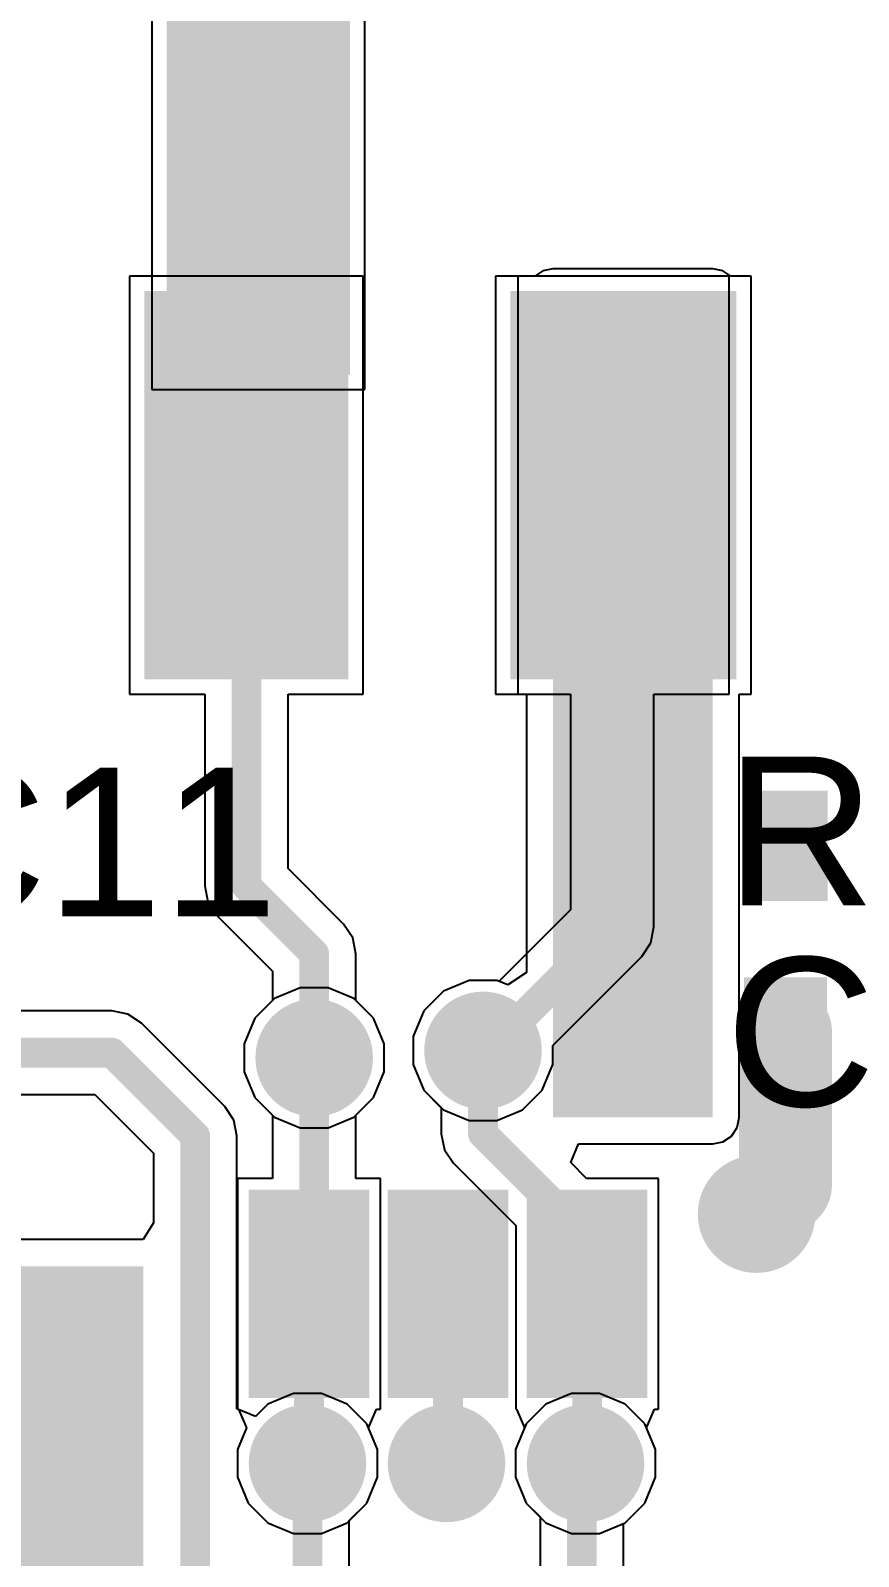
# Model space of a CAD drawing. Header units: millimetres. Extents: x -0.13 to 3.86, y -0.01 to 4.3.
# Drawn here: x 1.5977 to 1.8204, y 3.489 to 3.8992 of the extents above; entities that cross this region are included whole.
import ezdxf

# ---------------------------------------------------------------- set-up
doc = ezdxf.new("R2010")
doc.units = ezdxf.units.MM
doc.header["$MEASUREMENT"] = 0
for name, color, linetype in [('BottomLayer', 5, 'Continuous'), ('BottomPaste', 16, 'Continuous'), ('BottomSolder', 6, 'Continuous'), ('TopLayer', 1, 'Continuous'), ('TopOverlay', 2, 'Continuous'), ('TopPaste', 8, 'Continuous'), ('TopSolder', 216, 'Continuous'), ('ViaHoleLayer', 16, 'Continuous')]:
    doc.layers.add(name, color=color, linetype=linetype)
doc.styles.add('Arial', font='arial.ttf', dxfattribs={"height": 0.2})

# ---------------------------------------------------------------- blocks, each defined once
blk = doc.blocks.new('R___0402_B_136')
at = {"layer": 'BottomLayer'}
for points in [[(-0.0095, 0.0125), (-0.0095, -0.0125), (-0.0275, -0.0125), (-0.0275, 0.0125)], [(0.0275, 0.0125), (0.0275, -0.0125), (0.0095, -0.0125), (0.0095, 0.0125)]]:
    blk.add_hatch(color=5, dxfattribs=at).paths.add_polyline_path(points)
at = {"layer": 'BottomPaste'}
for points in [[(-0.0095, 0.0125), (-0.0095, -0.0125), (-0.0275, -0.0125), (-0.0275, 0.0125)], [(0.0275, 0.0125), (0.0275, -0.0125), (0.0095, -0.0125), (0.0095, 0.0125)]]:
    blk.add_hatch(color=16, dxfattribs=at).paths.add_polyline_path(points)
at = {"layer": 'BottomSolder'}
for points in [[(-0.00733, 0.01467), (-0.00733, -0.01467), (-0.02967, -0.01467), (-0.02967, 0.01467)], [(0.02967, 0.01467), (0.02967, -0.01467), (0.00733, -0.01467), (0.00733, 0.01467)]]:
    blk.add_hatch(color=6, dxfattribs=at).paths.add_polyline_path(points)
blk = doc.blocks.new('1054301305_B_190')
at = {"layer": 'BottomLayer'}
for points in [[(-0.30787, 0.25847), (-0.26457, 0.25847), (-0.26457, -0.06437), (-0.30787, -0.06437)], [(-0.20945, -0.04784), (-0.16063, -0.04784), (-0.16063, -0.14626), (-0.20945, -0.14626)]]:
    blk.add_hatch(color=5, dxfattribs=at).paths.add_polyline_path(points)
at = {"layer": 'BottomPaste'}
for points in [[(-0.30787, 0.25847), (-0.26457, 0.25847), (-0.26457, -0.06437), (-0.30787, -0.06437)], [(-0.20945, -0.04784), (-0.16063, -0.04784), (-0.16063, -0.14626), (-0.20945, -0.14626)]]:
    blk.add_hatch(color=16, dxfattribs=at).paths.add_polyline_path(points)
at = {"layer": 'BottomSolder'}
for points in [[(-0.31087, 0.26147), (-0.26157, 0.26147), (-0.26157, -0.06737), (-0.31087, -0.06737)], [(-0.21245, -0.04484), (-0.15763, -0.04484), (-0.15763, -0.14926), (-0.21245, -0.14926)]]:
    blk.add_hatch(color=6, dxfattribs=at).paths.add_polyline_path(points)
blk = doc.blocks.new('1054301305_193')
at = {"layer": 'TopLayer'}
for points in [[(-0.0126, 0.14626), (0.03622, 0.14626), (0.03622, 0.04784), (-0.0126, 0.04784)], [(0.08583, 0.14626), (0.13465, 0.14626), (0.13465, 0.04784), (0.08583, 0.04784)]]:
    blk.add_hatch(color=1, dxfattribs=at).paths.add_polyline_path(points)
at = {"layer": 'TopPaste'}
for points in [[(-0.0126, 0.14626), (0.03622, 0.14626), (0.03622, 0.04784), (-0.0126, 0.04784)], [(0.08583, 0.14626), (0.13465, 0.14626), (0.13465, 0.04784), (0.08583, 0.04784)]]:
    blk.add_hatch(color=8, dxfattribs=at).paths.add_polyline_path(points)
at = {"layer": 'TopSolder'}
for points in [[(-0.0156, 0.14926), (0.03922, 0.14926), (0.03922, 0.04484), (-0.0156, 0.04484)], [(0.08283, 0.14926), (0.13765, 0.14926), (0.13765, 0.04484), (0.08283, 0.04484)]]:
    blk.add_hatch(color=216, dxfattribs=at).paths.add_polyline_path(points)
blk = doc.blocks.new('SOT_23_6_B_214')
at = {"layer": 'BottomLayer'}
for points in [[(-0.07559, 0.04961), (-0.02756, 0.04961), (-0.02756, 0.0252), (-0.07559, 0.0252)], [(0.02756, 0.04961), (0.07559, 0.04961), (0.07559, 0.0252), (0.02756, 0.0252)], [(-0.07559, 0.01221), (-0.02756, 0.01221), (-0.02756, -0.0122), (-0.07559, -0.0122)], [(0.02756, 0.01221), (0.07559, 0.01221), (0.07559, -0.0122), (0.02756, -0.0122)], [(-0.07559, -0.0252), (-0.02756, -0.0252), (-0.02756, -0.04961), (-0.07559, -0.04961)], [(0.02756, -0.0252), (0.07559, -0.0252), (0.07559, -0.04961), (0.02756, -0.04961)]]:
    blk.add_hatch(color=5, dxfattribs=at).paths.add_polyline_path(points)
at = {"layer": 'BottomPaste'}
for points in [[(-0.07559, 0.04961), (-0.02756, 0.04961), (-0.02756, 0.0252), (-0.07559, 0.0252)], [(0.02756, 0.04961), (0.07559, 0.04961), (0.07559, 0.0252), (0.02756, 0.0252)], [(-0.07559, 0.01221), (-0.02756, 0.01221), (-0.02756, -0.0122), (-0.07559, -0.0122)], [(0.02756, 0.01221), (0.07559, 0.01221), (0.07559, -0.0122), (0.02756, -0.0122)], [(-0.07559, -0.0252), (-0.02756, -0.0252), (-0.02756, -0.04961), (-0.07559, -0.04961)], [(0.02756, -0.0252), (0.07559, -0.0252), (0.07559, -0.04961), (0.02756, -0.04961)]]:
    blk.add_hatch(color=16, dxfattribs=at).paths.add_polyline_path(points)
at = {"layer": 'BottomSolder'}
for points in [[(-0.07959, 0.05361), (-0.02356, 0.05361), (-0.02356, 0.0212), (-0.07959, 0.0212)], [(0.02356, 0.05361), (0.07959, 0.05361), (0.07959, 0.0212), (0.02356, 0.0212)], [(-0.07959, 0.01621), (-0.02356, 0.01621), (-0.02356, -0.0162), (-0.07959, -0.0162)], [(0.02356, 0.01621), (0.07959, 0.01621), (0.07959, -0.0162), (0.02356, -0.0162)], [(-0.07959, -0.0212), (-0.02356, -0.0212), (-0.02356, -0.05361), (-0.07959, -0.05361)], [(0.02356, -0.0212), (0.07959, -0.0212), (0.07959, -0.05361), (0.02356, -0.05361)]]:
    blk.add_hatch(color=6, dxfattribs=at).paths.add_polyline_path(points)
blk = doc.blocks.new('C___0402_B_222')
at = {"layer": 'BottomLayer'}
for points in [[(-0.0095, 0.0125), (-0.0095, -0.0125), (-0.0275, -0.0125), (-0.0275, 0.0125)], [(0.0275, 0.0125), (0.0275, -0.0125), (0.0095, -0.0125), (0.0095, 0.0125)]]:
    blk.add_hatch(color=5, dxfattribs=at).paths.add_polyline_path(points)
at = {"layer": 'BottomPaste'}
for points in [[(-0.0095, 0.0125), (-0.0095, -0.0125), (-0.0275, -0.0125), (-0.0275, 0.0125)], [(0.0275, 0.0125), (0.0275, -0.0125), (0.0095, -0.0125), (0.0095, 0.0125)]]:
    blk.add_hatch(color=16, dxfattribs=at).paths.add_polyline_path(points)
at = {"layer": 'BottomSolder'}
for points in [[(-0.00714, 0.01486), (-0.00714, -0.01486), (-0.02986, -0.01486), (-0.02986, 0.01486)], [(0.02986, 0.01486), (0.02986, -0.01486), (0.00714, -0.01486), (0.00714, 0.01486)]]:
    blk.add_hatch(color=6, dxfattribs=at).paths.add_polyline_path(points)

msp = doc.modelspace()

# ---------------------------------------------------------------- hatches: boundary and pattern name
at = {"layer": 'BottomLayer'}
msp.add_hatch(color=5, dxfattribs=at).paths.add_polyline_path([(1.78122, 3.828), (1.73822, 3.828), (1.73822, 3.607), (1.78122, 3.607)])
h = msp.add_hatch(color=5, dxfattribs=at)
edge = h.paths.add_edge_path()
edge.add_arc((1.674, 3.623), 0.01181, 0, 360)
h = msp.add_hatch(color=5, dxfattribs=at)
edge = h.paths.add_edge_path()
edge.add_arc((1.71941, 3.625), 0.01181, 0, 360)
h = msp.add_hatch(color=5, dxfattribs=at)
edge = h.paths.add_edge_path()
edge.add_arc((1.793, 3.581), 0.01181, 0, 360)
h = msp.add_hatch(color=5, dxfattribs=at)
edge = h.paths.add_edge_path()
edge.add_arc((1.6722, 3.514), 0.01181, 0, 360)
h = msp.add_hatch(color=5, dxfattribs=at)
edge = h.paths.add_edge_path()
edge.add_arc((1.7096, 3.514), 0.01181, 0, 360)
h = msp.add_hatch(color=5, dxfattribs=at)
edge = h.paths.add_edge_path()
edge.add_arc((1.747, 3.514), 0.01181, 0, 360)
at = {"layer": 'BottomSolder'}
h = msp.add_hatch(color=6, dxfattribs=at)
edge = h.paths.add_edge_path()
edge.add_arc((1.674, 3.623), 0.01581, 0, 360)
h = msp.add_hatch(color=6, dxfattribs=at)
edge = h.paths.add_edge_path()
edge.add_arc((1.71941, 3.625), 0.01581, 0, 360)
h = msp.add_hatch(color=6, dxfattribs=at)
edge = h.paths.add_edge_path()
edge.add_arc((1.793, 3.581), 0.01581, 0, 360)
h = msp.add_hatch(color=6, dxfattribs=at)
edge = h.paths.add_edge_path()
edge.add_arc((1.6722, 3.514), 0.01581, 0, 360)
h = msp.add_hatch(color=6, dxfattribs=at)
edge = h.paths.add_edge_path()
edge.add_arc((1.7096, 3.514), 0.01581, 0, 360)
h = msp.add_hatch(color=6, dxfattribs=at)
edge = h.paths.add_edge_path()
edge.add_arc((1.747, 3.514), 0.01581, 0, 360)
at = {"layer": 'TopLayer'}
h = msp.add_hatch(color=1, dxfattribs=at)
edge = h.paths.add_edge_path()
edge.add_arc((1.674, 3.623), 0.01181, 0, 360)
h = msp.add_hatch(color=1, dxfattribs=at)
edge = h.paths.add_edge_path()
edge.add_arc((1.71941, 3.625), 0.01181, 0, 360)
h = msp.add_hatch(color=1, dxfattribs=at)
edge = h.paths.add_edge_path()
edge.add_arc((1.793, 3.581), 0.01181, 0, 360)
msp.add_hatch(color=1, dxfattribs=at).paths.add_polyline_path([(1.523, 3.42), (1.628, 3.42), (1.628, 3.567), (1.523, 3.567)])
h = msp.add_hatch(color=1, dxfattribs=at)
edge = h.paths.add_edge_path()
edge.add_arc((1.6722, 3.514), 0.01181, 0, 360)
h = msp.add_hatch(color=1, dxfattribs=at)
edge = h.paths.add_edge_path()
edge.add_arc((1.7096, 3.514), 0.01181, 0, 360)
h = msp.add_hatch(color=1, dxfattribs=at)
edge = h.paths.add_edge_path()
edge.add_arc((1.747, 3.514), 0.01181, 0, 360)
at = {"layer": 'TopSolder'}
h = msp.add_hatch(color=216, dxfattribs=at)
edge = h.paths.add_edge_path()
edge.add_arc((1.793, 3.581), 0.01581, 0, 360)
at = {"layer": 'ViaHoleLayer'}
h = msp.add_hatch(color=16, dxfattribs=at)
edge = h.paths.add_edge_path()
edge.add_arc((1.71941, 3.625), 0.00591, 0, 360)
h = msp.add_hatch(color=16, dxfattribs=at)
edge = h.paths.add_edge_path()
edge.add_arc((1.674, 3.623), 0.00591, 0, 360)
h = msp.add_hatch(color=16, dxfattribs=at)
edge = h.paths.add_edge_path()
edge.add_arc((1.793, 3.581), 0.00591, 0, 360)
h = msp.add_hatch(color=16, dxfattribs=at)
edge = h.paths.add_edge_path()
edge.add_arc((1.6722, 3.514), 0.00591, 0, 360)
h = msp.add_hatch(color=16, dxfattribs=at)
edge = h.paths.add_edge_path()
edge.add_arc((1.7096, 3.514), 0.00591, 0, 360)
h = msp.add_hatch(color=16, dxfattribs=at)
edge = h.paths.add_edge_path()
edge.add_arc((1.747, 3.514), 0.00591, 0, 360)

# ---------------------------------------------------------------- linework, layer by layer
at = {"layer": 'BottomLayer'}
for p, q in [((1.63035, 4.1348), (1.63035, 3.80263)), ((1.68765, 3.80263), (1.68765, 4.1348)), ((1.73335, 3.83316), (1.72877, 3.83316)), ((1.72877, 3.83316), (1.72877, 3.72074)), ((1.73549, 3.83459), (1.73335, 3.83316)), ((1.73822, 3.83514), (1.73549, 3.83459)), ((1.78122, 3.83514), (1.73822, 3.83514)), ((1.78395, 3.83459), (1.78122, 3.83514)), ((1.78609, 3.83316), (1.78395, 3.83459)), ((1.79159, 3.83316), (1.78609, 3.83316)), ((1.79159, 3.72074), (1.79159, 3.83316)), ((1.63035, 3.80263), (1.68765, 3.80263)), ((1.72877, 3.72074), (1.73108, 3.72074)), ((1.73108, 3.72074), (1.73108, 3.64594)), ((1.78836, 3.607), (1.78836, 3.72074)), ((1.78836, 3.72074), (1.79159, 3.72074)), ((1.71567, 3.64381), (1.70875, 3.64095)), ((1.72315, 3.64381), (1.71567, 3.64381)), ((1.72608, 3.6426), (1.72315, 3.64381)), ((1.73108, 3.64594), (1.72608, 3.6426)), ((1.66334, 3.63895), (1.65805, 3.63366)), ((1.67026, 3.64181), (1.66334, 3.63895)), ((1.67774, 3.64181), (1.67026, 3.64181)), ((1.68466, 3.63895), (1.67774, 3.64181)), ((1.68995, 3.63366), (1.68466, 3.63895)), ((1.70875, 3.64095), (1.70346, 3.63566)), ((1.70346, 3.63566), (1.7006, 3.62874)), ((1.65805, 3.63366), (1.65519, 3.62674)), ((1.69281, 3.62674), (1.68995, 3.63366)), ((1.65519, 3.62674), (1.65519, 3.61926)), ((1.69281, 3.61926), (1.69281, 3.62674)), ((1.7006, 3.62874), (1.7006, 3.62126)), ((1.65519, 3.61926), (1.65805, 3.61234)), ((1.68995, 3.61234), (1.69281, 3.61926)), ((1.7006, 3.62126), (1.70346, 3.61434)), ((1.70346, 3.61434), (1.70819, 3.60961)), ((1.65805, 3.61234), (1.66278, 3.60761)), ((1.68522, 3.60761), (1.68995, 3.61234)), ((1.66278, 3.60761), (1.66278, 3.59059)), ((1.68522, 3.59059), (1.68522, 3.60761)), ((1.70819, 3.60961), (1.70819, 3.60259)), ((1.78781, 3.60427), (1.78836, 3.607)), ((1.70819, 3.60259), (1.70819, 3.60259)), ((1.70819, 3.60259), (1.70905, 3.5983)), ((1.78395, 3.60041), (1.78627, 3.60195)), ((1.78627, 3.60195), (1.78781, 3.60427)), ((1.70905, 3.5983), (1.71148, 3.59466)), ((1.743, 3.59486), (1.74507, 3.59986)), ((1.74507, 3.59986), (1.78122, 3.59986)), ((1.78122, 3.59986), (1.78395, 3.60041)), ((1.71148, 3.59466), (1.7282, 3.57794)), ((1.74727, 3.59059), (1.743, 3.59486)), ((1.66278, 3.59059), (1.65339, 3.59059)), ((1.65339, 3.59059), (1.65339, 3.52856)), ((1.6918, 3.59059), (1.68522, 3.59059)), ((1.6918, 3.52856), (1.6918, 3.59059)), ((1.76661, 3.59059), (1.74727, 3.59059)), ((1.76661, 3.52856), (1.76661, 3.59059)), ((1.7282, 3.57794), (1.7282, 3.52856)), ((1.65339, 3.52856), (1.65362, 3.52856)), ((1.65362, 3.52856), (1.6558, 3.52356)), ((1.6886, 3.52356), (1.69078, 3.52856)), ((1.69078, 3.52856), (1.6918, 3.52856)), ((1.7282, 3.52856), (1.72842, 3.52856)), ((1.72842, 3.52856), (1.7306, 3.52356)), ((1.7634, 3.52356), (1.76558, 3.52856)), ((1.76558, 3.52856), (1.76661, 3.52856)), ((1.6558, 3.52356), (1.65339, 3.51774)), ((1.69101, 3.51774), (1.6886, 3.52356)), ((1.7306, 3.52356), (1.72819, 3.51774)), ((1.76581, 3.51774), (1.7634, 3.52356)), ((1.65339, 3.51774), (1.65339, 3.51026)), ((1.69101, 3.51026), (1.69101, 3.51774)), ((1.72819, 3.51774), (1.72819, 3.51026)), ((1.76581, 3.51026), (1.76581, 3.51774)), ((1.65339, 3.51026), (1.65625, 3.50334)), ((1.68815, 3.50334), (1.69101, 3.51026)), ((1.72819, 3.51026), (1.73105, 3.50334)), ((1.76295, 3.50334), (1.76581, 3.51026)), ((1.65625, 3.50334), (1.66154, 3.49805)), ((1.68285, 3.49805), (1.68815, 3.50334)), ((1.73105, 3.50334), (1.73634, 3.49805)), ((1.75766, 3.49805), (1.76295, 3.50334)), ((1.66154, 3.49805), (1.66846, 3.49519)), ((1.66846, 3.49519), (1.67594, 3.49519)), ((1.67594, 3.49519), (1.68285, 3.49805)), ((1.73634, 3.49805), (1.74326, 3.49519)), ((1.74326, 3.49519), (1.75074, 3.49519)), ((1.75074, 3.49519), (1.75766, 3.49805))]:
    msp.add_line(p, q, dxfattribs=at)
for points, const_width in [([(1.80079, 3.58879), (1.80079, 3.63)], 0.025), ([(1.674, 3.56098), (1.674, 3.623)], 0.008), ([(1.71941, 3.60259), (1.71941, 3.625)], 0.008), ([(1.71941, 3.60259), (1.7474, 3.5746)], 0.008), ([(1.793, 3.581), (1.80079, 3.58879)], 0.025), ([(1.6726, 3.55957), (1.6726, 3.5746)], 0.008), ([(1.71, 3.5144), (1.71, 3.5746)], 0.008), ([(1.7474, 3.55957), (1.7474, 3.5746)], 0.008), ([(1.6726, 3.55957), (1.674, 3.56098)], 0.008), ([(1.6726, 3.5144), (1.6726, 3.55957)], 0.008), ([(1.7474, 3.5144), (1.7474, 3.55957)], 0.008), ([(1.747, 3.514), (1.7474, 3.5144)], 0.008)]:
    msp.add_lwpolyline(points, dxfattribs=dict(at, const_width=const_width))
for points, const_width in [([(1.79454, 3.63, 1), (1.80704, 3.63, 1)], 0.0125), ([(1.672, 3.623, 1), (1.676, 3.623, 1)], 0.004), ([(1.71741, 3.625, 1), (1.72141, 3.625, 1)], 0.004), ([(1.71741, 3.60259, 1), (1.72141, 3.60259, 1)], 0.004), ([(1.71741, 3.60259, 1), (1.72141, 3.60259, 1)], 0.004), ([(1.79454, 3.58879, 1), (1.80704, 3.58879, 1)], 0.0125), ([(1.79454, 3.58879, 1), (1.80704, 3.58879, 1)], 0.0125), ([(1.78675, 3.581, 1), (1.79925, 3.581, 1)], 0.0125), ([(1.6706, 3.5746, 1), (1.6746, 3.5746, 1)], 0.004), ([(1.708, 3.5746, 1), (1.712, 3.5746, 1)], 0.004), ([(1.7454, 3.5746, 1), (1.7494, 3.5746, 1)], 0.004), ([(1.7454, 3.5746, 1), (1.7494, 3.5746, 1)], 0.004), ([(1.672, 3.56098, 1), (1.676, 3.56098, 1)], 0.004), ([(1.672, 3.56098, 1), (1.676, 3.56098, 1)], 0.004), ([(1.6706, 3.55957, 1), (1.6746, 3.55957, 1)], 0.004), ([(1.6706, 3.55957, 1), (1.6746, 3.55957, 1)], 0.004), ([(1.6706, 3.55957, 1), (1.6746, 3.55957, 1)], 0.004), ([(1.7454, 3.55957, 1), (1.7494, 3.55957, 1)], 0.004), ([(1.7454, 3.55957, 1), (1.7494, 3.55957, 1)], 0.004), ([(1.6706, 3.5144, 1), (1.6746, 3.5144, 1)], 0.004), ([(1.708, 3.5144, 1), (1.712, 3.5144, 1)], 0.004), ([(1.745, 3.514, 1), (1.749, 3.514, 1)], 0.004), ([(1.7454, 3.5144, 1), (1.7494, 3.5144, 1)], 0.004), ([(1.7454, 3.5144, 1), (1.7494, 3.5144, 1)], 0.004)]:
    msp.add_lwpolyline(points, format="xyb", close=True, dxfattribs=dict(at, const_width=const_width))
at = {"layer": 'TopLayer'}
for p, q in [((1.68717, 3.83316), (1.62435, 3.83316)), ((1.62435, 3.83316), (1.62435, 3.72074)), ((1.68717, 3.72074), (1.68717, 3.83316)), ((1.7856, 3.83316), (1.72278, 3.83316)), ((1.72278, 3.83316), (1.72278, 3.72074)), ((1.7856, 3.72074), (1.7856, 3.83316)), ((1.62435, 3.72074), (1.64455, 3.72074)), ((1.64455, 3.72074), (1.64455, 3.66924)), ((1.66698, 3.67388), (1.66698, 3.72074)), ((1.66698, 3.72074), (1.68717, 3.72074)), ((1.72278, 3.72074), (1.74297, 3.72074)), ((1.74297, 3.72074), (1.74297, 3.66283)), ((1.7654, 3.65819), (1.7654, 3.72074)), ((1.7654, 3.72074), (1.7856, 3.72074)), ((1.68193, 3.65893), (1.66698, 3.67388)), ((1.64455, 3.66924), (1.64455, 3.66924)), ((1.64455, 3.66924), (1.6454, 3.66495)), ((1.6454, 3.66495), (1.64783, 3.66131)), ((1.64783, 3.66131), (1.66278, 3.64635)), ((1.68436, 3.65529), (1.68193, 3.65893)), ((1.68193, 3.65893), (1.68193, 3.65893)), ((1.74297, 3.66283), (1.72372, 3.64358)), ((1.68522, 3.651), (1.68436, 3.65529)), ((1.76455, 3.6539), (1.7654, 3.65819)), ((1.7654, 3.65819), (1.7654, 3.65819)), ((1.68522, 3.63839), (1.68522, 3.651)), ((1.68522, 3.651), (1.68522, 3.651)), ((1.76212, 3.65026), (1.76455, 3.6539)), ((1.73822, 3.62636), (1.76212, 3.65026)), ((1.76212, 3.65026), (1.76212, 3.65026)), ((1.66278, 3.64635), (1.66278, 3.63839)), ((1.71567, 3.64381), (1.70875, 3.64095)), ((1.72315, 3.64381), (1.71567, 3.64381)), ((1.72372, 3.64358), (1.72315, 3.64381)), ((1.66278, 3.63839), (1.65805, 3.63366)), ((1.68995, 3.63366), (1.68522, 3.63839)), ((1.70875, 3.64095), (1.70346, 3.63566)), ((1.6196, 3.63562), (1.59448, 3.63562)), ((1.62389, 3.63476), (1.6196, 3.63562)), ((1.6196, 3.63562), (1.6196, 3.63562)), ((1.62753, 3.63233), (1.62389, 3.63476)), ((1.70346, 3.63566), (1.7006, 3.62874)), ((1.64993, 3.60993), (1.62753, 3.63233)), ((1.65805, 3.63366), (1.65519, 3.62674)), ((1.69281, 3.62674), (1.68995, 3.63366)), ((1.65519, 3.62674), (1.65519, 3.61926)), ((1.69281, 3.61926), (1.69281, 3.62674)), ((1.7006, 3.62874), (1.7006, 3.62126)), ((1.73822, 3.62126), (1.73822, 3.62636)), ((1.65519, 3.61926), (1.65805, 3.61234)), ((1.68995, 3.61234), (1.69281, 3.61926)), ((1.7006, 3.62126), (1.70346, 3.61434)), ((1.73536, 3.61434), (1.73822, 3.62126)), ((1.70346, 3.61434), (1.70875, 3.60905)), ((1.73006, 3.60905), (1.73536, 3.61434)), ((1.59448, 3.61319), (1.61495, 3.61319)), ((1.61495, 3.61319), (1.63078, 3.59735)), ((1.65236, 3.60629), (1.64993, 3.60993)), ((1.64993, 3.60993), (1.64993, 3.60993)), ((1.65805, 3.61234), (1.66334, 3.60705)), ((1.68466, 3.60705), (1.68995, 3.61234)), ((1.65322, 3.602), (1.65236, 3.60629)), ((1.66334, 3.60705), (1.67026, 3.60419)), ((1.67774, 3.60419), (1.68466, 3.60705)), ((1.70875, 3.60905), (1.71567, 3.60619)), ((1.71567, 3.60619), (1.72315, 3.60619)), ((1.72315, 3.60619), (1.73006, 3.60905)), ((1.65322, 3.52869), (1.65322, 3.602)), ((1.65322, 3.602), (1.65322, 3.602)), ((1.67026, 3.60419), (1.67774, 3.60419)), ((1.63078, 3.59735), (1.63078, 3.57868)), ((1.63078, 3.57868), (1.628, 3.57414)), ((1.628, 3.57414), (1.523, 3.57414)), ((1.66846, 3.53281), (1.66154, 3.52995)), ((1.67594, 3.53281), (1.66846, 3.53281)), ((1.68285, 3.52995), (1.67594, 3.53281)), ((1.74326, 3.53281), (1.73634, 3.52995)), ((1.75074, 3.53281), (1.74326, 3.53281)), ((1.75766, 3.52995), (1.75074, 3.53281)), ((1.65822, 3.52662), (1.65322, 3.52869)), ((1.66154, 3.52995), (1.65822, 3.52662)), ((1.68815, 3.52466), (1.68285, 3.52995)), ((1.73634, 3.52995), (1.73105, 3.52466)), ((1.76295, 3.52466), (1.75766, 3.52995)), ((1.69101, 3.51774), (1.68815, 3.52466)), ((1.73105, 3.52466), (1.72819, 3.51774)), ((1.76581, 3.51774), (1.76295, 3.52466)), ((1.69101, 3.51026), (1.69101, 3.51774)), ((1.72819, 3.51774), (1.72819, 3.51026)), ((1.76581, 3.51026), (1.76581, 3.51774)), ((1.68815, 3.50334), (1.69101, 3.51026)), ((1.72819, 3.51026), (1.73105, 3.50334)), ((1.76295, 3.50334), (1.76581, 3.51026)), ((1.68341, 3.49861), (1.68815, 3.50334)), ((1.73105, 3.50334), (1.73478, 3.49961)), ((1.75766, 3.49805), (1.76295, 3.50334)), ((1.73478, 3.49961), (1.73478, 3.41339)), ((1.68341, 3.37746), (1.68341, 3.49861)), ((1.75722, 3.49787), (1.75766, 3.49805)), ((1.75722, 3.41339), (1.75722, 3.49787))]:
    msp.add_line(p, q, dxfattribs=at)
at = {"layer": 'TopLayer', "const_width": 0.008}
for points in [[(1.65576, 3.66924), (1.65576, 3.77695)], [(1.75419, 3.65819), (1.75419, 3.77695)], [(1.65576, 3.66924), (1.674, 3.651)], [(1.722, 3.626), (1.75419, 3.65819)], [(1.674, 3.623), (1.674, 3.651)], [(1.55629, 3.6244), (1.6196, 3.6244)], [(1.6196, 3.6244), (1.642, 3.602)], [(1.71941, 3.625), (1.721, 3.625)], [(1.721, 3.624), (1.721, 3.625)], [(1.721, 3.624), (1.722, 3.623)], [(1.722, 3.623), (1.722, 3.626)], [(1.642, 3.39), (1.642, 3.602)], [(1.6722, 3.3628), (1.6722, 3.514)], [(1.746, 3.513), (1.747, 3.514)], [(1.746, 3.398), (1.746, 3.513)]]:
    msp.add_lwpolyline(points, dxfattribs=at)
at = {"layer": 'TopLayer', "const_width": 0.004}
for points in [[(1.65376, 3.77695, 1), (1.65776, 3.77695, 1)], [(1.75219, 3.77695, 1), (1.75619, 3.77695, 1)], [(1.65376, 3.66924, 1), (1.65776, 3.66924, 1)], [(1.65376, 3.66924, 1), (1.65776, 3.66924, 1)], [(1.75219, 3.65819, 1), (1.75619, 3.65819, 1)], [(1.75219, 3.65819, 1), (1.75619, 3.65819, 1)], [(1.672, 3.651, 1), (1.676, 3.651, 1)], [(1.672, 3.651, 1), (1.676, 3.651, 1)], [(1.6176, 3.6244, 1), (1.6216, 3.6244, 1)], [(1.6176, 3.6244, 1), (1.6216, 3.6244, 1)], [(1.672, 3.623, 1), (1.676, 3.623, 1)], [(1.71741, 3.625, 1), (1.72141, 3.625, 1)], [(1.719, 3.625, 1), (1.723, 3.625, 1)], [(1.719, 3.625, 1), (1.723, 3.625, 1)], [(1.719, 3.624, 1), (1.723, 3.624, 1)], [(1.719, 3.624, 1), (1.723, 3.624, 1)], [(1.72, 3.626, 1), (1.724, 3.626, 1)], [(1.72, 3.626, 1), (1.724, 3.626, 1)], [(1.72, 3.623, 1), (1.724, 3.623, 1)], [(1.72, 3.623, 1), (1.724, 3.623, 1)], [(1.64, 3.602, 1), (1.644, 3.602, 1)], [(1.64, 3.602, 1), (1.644, 3.602, 1)], [(1.6702, 3.514, 1), (1.6742, 3.514, 1)], [(1.744, 3.513, 1), (1.748, 3.513, 1)], [(1.744, 3.513, 1), (1.748, 3.513, 1)], [(1.745, 3.514, 1), (1.749, 3.514, 1)]]:
    msp.add_lwpolyline(points, format="xyb", close=True, dxfattribs=at)

# ---------------------------------------------------------------- block references
for name, p, rotation in [('1054301305_193', (1.766, 3.874), 180), ('C___0402_B_222', (1.78229, 3.68), 180), ('R___0402_B_136', (1.78229, 3.63), 180), ('SOT_23_6_B_214', (1.71, 3.508), 270)]:
    msp.add_blockref(name, p, dxfattribs=dict(rotation=rotation))
msp.add_blockref('1054301305_B_190', (1.94522, 3.874))

# ---------------------------------------------------------------- texts
at = {"layer": 'TopOverlay', "style": 'Arial'}
for s, p in [('R24', (1.78463, 3.664)), ('C11', (1.56168, 3.66101)), ('C27', (1.78463, 3.61))]:
    msp.add_text(s, height=0.04, dxfattribs=at).set_placement(p)

doc.saveas('drawing.dxf')
